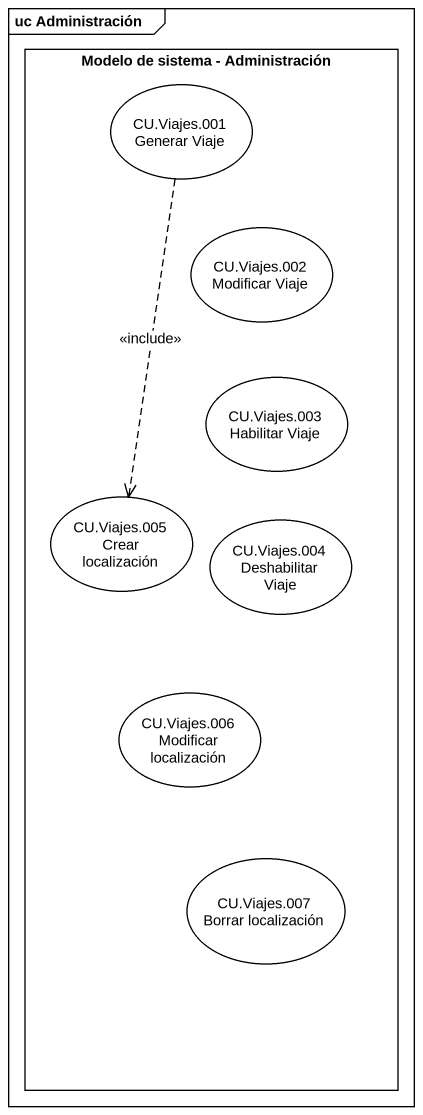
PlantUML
@startuml
mainframe uc Administración
rectangle "Modelo de sistema - Administración" as Modelo_de_sistema {
  usecase "CU.Viajes.001 Generar Viaje" as CU_Viajes_001_Generar_Viaje
  usecase "CU.Viajes.002 Modificar Viaje" as CU_Viajes_002_Modificar
  usecase "CU.Viajes.003 Habilitar Viaje" as CU_Viajes_003_Habilitar
  usecase "CU.Viajes.005 Crear localización" as CU_Viajes_005_Crear
  usecase "CU.Viajes.004 Deshabilitar Viaje" as CU_Viajes_004_Deshabilitar
  usecase "CU.Viajes.006 Modificar localización" as CU_Viajes_006_Modificar
  usecase "CU.Viajes.007 Borrar localización" as CU_Viajes_007_Borrar
}
CU_Viajes_001_Generar_Viaje ..> CU_Viajes_005_Crear : <<include>>
@enduml
